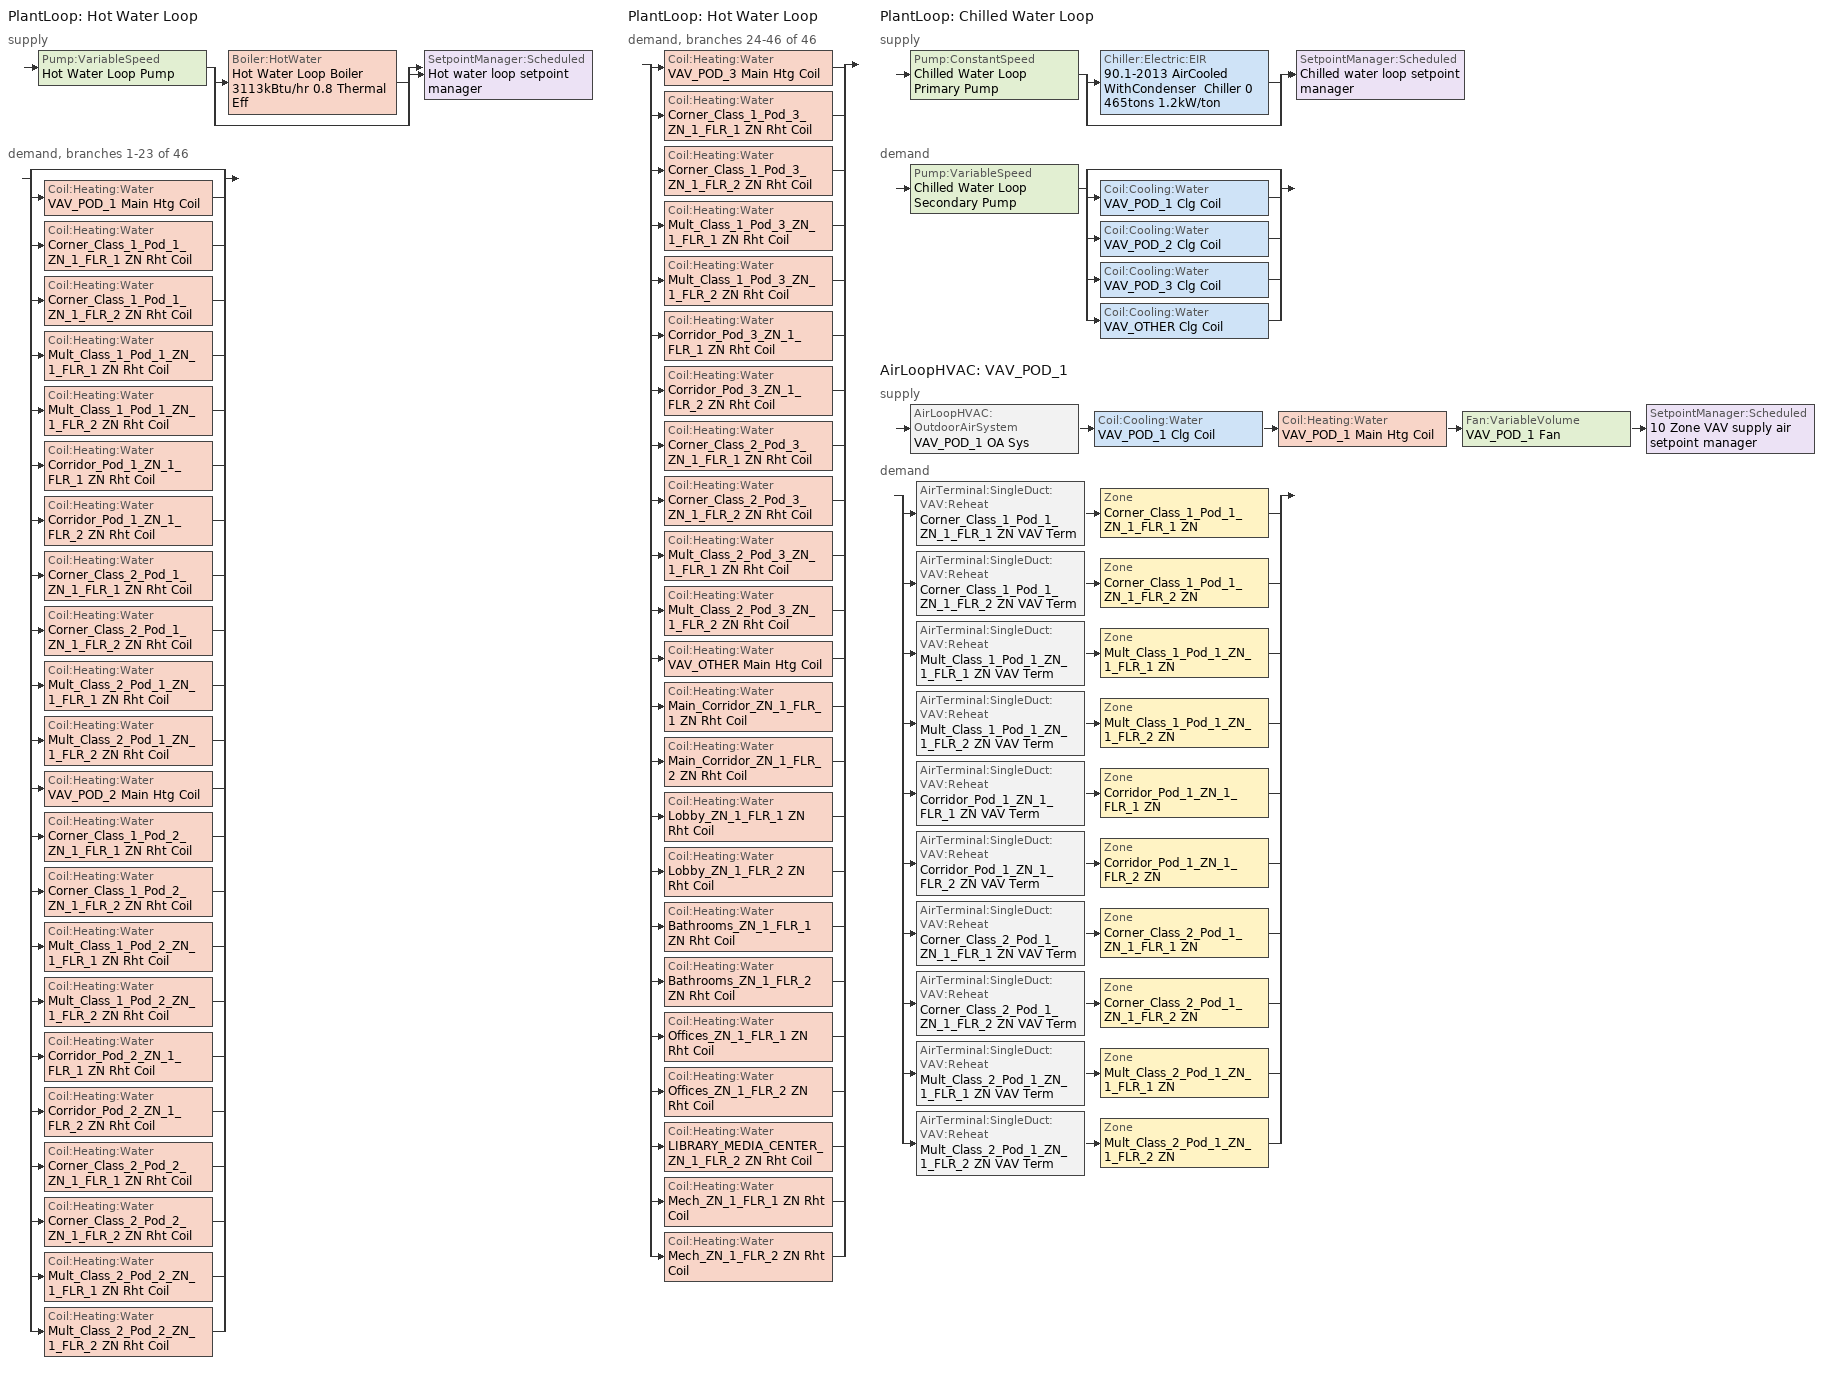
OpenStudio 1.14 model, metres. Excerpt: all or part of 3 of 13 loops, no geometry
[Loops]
PlantLoop 'Hot Water Loop'
 supply: Pump:VariableSpeed 'Hot Water Loop Pump' > split
  | Boiler:HotWater 'Hot Water Loop Boiler 3113kBtu/hr 0.8 Thermal Eff'
  | bypass
  join > SetpointManager:Scheduled 'Hot water loop setpoint manager'
 demand, branches 1-23 of 46: split
  | bypass
  | Coil:Heating:Water 'VAV_POD_1 Main Htg Coil'
  | Coil:Heating:Water 'Corner_Class_1_Pod_1_ZN_1_FLR_1 ZN Rht Coil'
  | Coil:Heating:Water 'Corner_Class_1_Pod_1_ZN_1_FLR_2 ZN Rht Coil'
  | Coil:Heating:Water 'Mult_Class_1_Pod_1_ZN_1_FLR_1 ZN Rht Coil'
  | Coil:Heating:Water 'Mult_Class_1_Pod_1_ZN_1_FLR_2 ZN Rht Coil'
  | Coil:Heating:Water 'Corridor_Pod_1_ZN_1_FLR_1 ZN Rht Coil'
  | Coil:Heating:Water 'Corridor_Pod_1_ZN_1_FLR_2 ZN Rht Coil'
  | Coil:Heating:Water 'Corner_Class_2_Pod_1_ZN_1_FLR_1 ZN Rht Coil'
  | Coil:Heating:Water 'Corner_Class_2_Pod_1_ZN_1_FLR_2 ZN Rht Coil'
  | Coil:Heating:Water 'Mult_Class_2_Pod_1_ZN_1_FLR_1 ZN Rht Coil'
  | Coil:Heating:Water 'Mult_Class_2_Pod_1_ZN_1_FLR_2 ZN Rht Coil'
  | Coil:Heating:Water 'VAV_POD_2 Main Htg Coil'
  | Coil:Heating:Water 'Corner_Class_1_Pod_2_ZN_1_FLR_1 ZN Rht Coil'
  | Coil:Heating:Water 'Corner_Class_1_Pod_2_ZN_1_FLR_2 ZN Rht Coil'
  | Coil:Heating:Water 'Mult_Class_1_Pod_2_ZN_1_FLR_1 ZN Rht Coil'
  | Coil:Heating:Water 'Mult_Class_1_Pod_2_ZN_1_FLR_2 ZN Rht Coil'
  | Coil:Heating:Water 'Corridor_Pod_2_ZN_1_FLR_1 ZN Rht Coil'
  | Coil:Heating:Water 'Corridor_Pod_2_ZN_1_FLR_2 ZN Rht Coil'
  | Coil:Heating:Water 'Corner_Class_2_Pod_2_ZN_1_FLR_1 ZN Rht Coil'
  | Coil:Heating:Water 'Corner_Class_2_Pod_2_ZN_1_FLR_2 ZN Rht Coil'
  | Coil:Heating:Water 'Mult_Class_2_Pod_2_ZN_1_FLR_1 ZN Rht Coil'
  | Coil:Heating:Water 'Mult_Class_2_Pod_2_ZN_1_FLR_2 ZN Rht Coil'
PlantLoop 'Hot Water Loop'
 demand, branches 24-46 of 46: split
  | Coil:Heating:Water 'VAV_POD_3 Main Htg Coil'
  | Coil:Heating:Water 'Corner_Class_1_Pod_3_ZN_1_FLR_1 ZN Rht Coil'
  | Coil:Heating:Water 'Corner_Class_1_Pod_3_ZN_1_FLR_2 ZN Rht Coil'
  | Coil:Heating:Water 'Mult_Class_1_Pod_3_ZN_1_FLR_1 ZN Rht Coil'
  | Coil:Heating:Water 'Mult_Class_1_Pod_3_ZN_1_FLR_2 ZN Rht Coil'
  | Coil:Heating:Water 'Corridor_Pod_3_ZN_1_FLR_1 ZN Rht Coil'
  | Coil:Heating:Water 'Corridor_Pod_3_ZN_1_FLR_2 ZN Rht Coil'
  | Coil:Heating:Water 'Corner_Class_2_Pod_3_ZN_1_FLR_1 ZN Rht Coil'
  | Coil:Heating:Water 'Corner_Class_2_Pod_3_ZN_1_FLR_2 ZN Rht Coil'
  | Coil:Heating:Water 'Mult_Class_2_Pod_3_ZN_1_FLR_1 ZN Rht Coil'
  | Coil:Heating:Water 'Mult_Class_2_Pod_3_ZN_1_FLR_2 ZN Rht Coil'
  | Coil:Heating:Water 'VAV_OTHER Main Htg Coil'
  | Coil:Heating:Water 'Main_Corridor_ZN_1_FLR_1 ZN Rht Coil'
  | Coil:Heating:Water 'Main_Corridor_ZN_1_FLR_2 ZN Rht Coil'
  | Coil:Heating:Water 'Lobby_ZN_1_FLR_1 ZN Rht Coil'
  | Coil:Heating:Water 'Lobby_ZN_1_FLR_2 ZN Rht Coil'
  | Coil:Heating:Water 'Bathrooms_ZN_1_FLR_1 ZN Rht Coil'
  | Coil:Heating:Water 'Bathrooms_ZN_1_FLR_2 ZN Rht Coil'
  | Coil:Heating:Water 'Offices_ZN_1_FLR_1 ZN Rht Coil'
  | Coil:Heating:Water 'Offices_ZN_1_FLR_2 ZN Rht Coil'
  | Coil:Heating:Water 'LIBRARY_MEDIA_CENTER_ZN_1_FLR_2 ZN Rht Coil'
  | Coil:Heating:Water 'Mech_ZN_1_FLR_1 ZN Rht Coil'
  | Coil:Heating:Water 'Mech_ZN_1_FLR_2 ZN Rht Coil'
PlantLoop 'Chilled Water Loop'
 supply: Pump:ConstantSpeed 'Chilled Water Loop Primary Pump' > split
  | Chiller:Electric:EIR '90.1-2013 AirCooled WithCondenser  Chiller 0 465tons 1.2kW/ton'
  | bypass
  join > SetpointManager:Scheduled 'Chilled water loop setpoint manager'
 demand: Pump:VariableSpeed 'Chilled Water Loop Secondary Pump' > split
  | bypass
  | Coil:Cooling:Water 'VAV_POD_1 Clg Coil'
  | Coil:Cooling:Water 'VAV_POD_2 Clg Coil'
  | Coil:Cooling:Water 'VAV_POD_3 Clg Coil'
  | Coil:Cooling:Water 'VAV_OTHER Clg Coil'
AirLoopHVAC 'VAV_POD_1'
 supply: AirLoopHVAC:OutdoorAirSystem 'VAV_POD_1 OA Sys' > Coil:Cooling:Water 'VAV_POD_1 Clg Coil' > Coil:Heating:Water 'VAV_POD_1 Main Htg Coil' > Fan:VariableVolume 'VAV_POD_1 Fan' > SetpointManager:Scheduled '10 Zone VAV supply air setpoint manager'
 demand: split
  | AirTerminal:SingleDuct:VAV:Reheat 'Corner_Class_1_Pod_1_ZN_1_FLR_1 ZN VAV Term' > Zone 'Corner_Class_1_Pod_1_ZN_1_FLR_1 ZN'
  | AirTerminal:SingleDuct:VAV:Reheat 'Corner_Class_1_Pod_1_ZN_1_FLR_2 ZN VAV Term' > Zone 'Corner_Class_1_Pod_1_ZN_1_FLR_2 ZN'
  | AirTerminal:SingleDuct:VAV:Reheat 'Mult_Class_1_Pod_1_ZN_1_FLR_1 ZN VAV Term' > Zone 'Mult_Class_1_Pod_1_ZN_1_FLR_1 ZN'
  | AirTerminal:SingleDuct:VAV:Reheat 'Mult_Class_1_Pod_1_ZN_1_FLR_2 ZN VAV Term' > Zone 'Mult_Class_1_Pod_1_ZN_1_FLR_2 ZN'
  | AirTerminal:SingleDuct:VAV:Reheat 'Corridor_Pod_1_ZN_1_FLR_1 ZN VAV Term' > Zone 'Corridor_Pod_1_ZN_1_FLR_1 ZN'
  | AirTerminal:SingleDuct:VAV:Reheat 'Corridor_Pod_1_ZN_1_FLR_2 ZN VAV Term' > Zone 'Corridor_Pod_1_ZN_1_FLR_2 ZN'
  | AirTerminal:SingleDuct:VAV:Reheat 'Corner_Class_2_Pod_1_ZN_1_FLR_1 ZN VAV Term' > Zone 'Corner_Class_2_Pod_1_ZN_1_FLR_1 ZN'
  | AirTerminal:SingleDuct:VAV:Reheat 'Corner_Class_2_Pod_1_ZN_1_FLR_2 ZN VAV Term' > Zone 'Corner_Class_2_Pod_1_ZN_1_FLR_2 ZN'
  | AirTerminal:SingleDuct:VAV:Reheat 'Mult_Class_2_Pod_1_ZN_1_FLR_1 ZN VAV Term' > Zone 'Mult_Class_2_Pod_1_ZN_1_FLR_1 ZN'
  | AirTerminal:SingleDuct:VAV:Reheat 'Mult_Class_2_Pod_1_ZN_1_FLR_2 ZN VAV Term' > Zone 'Mult_Class_2_Pod_1_ZN_1_FLR_2 ZN'
[Sizing:Zone] Zone Cooling Design Supply Air Temperature Input Method=SupplyAirTemperature; Zone Cooling Design Supply Air Temperature {C}=12.8; Zone Cooling Design Supply Air Temperature Difference {deltaC}=11.11; Zone Heating Design Supply Air Temperature Input Method=SupplyAirTemperature; Zone Heating Design Supply Air Temperature {C}=40; Zone Heating Design Supply Air Temperature Difference {deltaC}=11.11; Zone Cooling Design Supply Air Humidity Ratio {kg-H2O/kg-air}=0.0085; Zone Heating Design Supply Air Humidity Ratio {kg-H2O/kg-air}=0.008; Cooling Design Air Flow Method=DesignDay; Heating Design Air Flow Method=DesignDay; Account for Dedicated Outdoor Air System=No; Dedicated Outdoor Air System Control Strategy=NeutralSupplyAir; Dedicated Outdoor Air Low Setpoint Temperature for Design {C}=autosize; Dedicated Outdoor Air High Setpoint Temperature for Design {C}=autosize
Corridor_Pod_1_ZN_1_FLR_1 ZN; Corner_Class_2_Pod_1_ZN_1_FLR_1 ZN; Mult_Class_2_Pod_1_ZN_1_FLR_2 ZN; Corner_Class_1_Pod_1_ZN_1_FLR_1 ZN; Corner_Class_2_Pod_1_ZN_1_FLR_2 ZN; Mult_Class_1_Pod_1_ZN_1_FLR_2 ZN; Corridor_Pod_1_ZN_1_FLR_2 ZN; Mult_Class_1_Pod_1_ZN_1_FLR_1 ZN; Mult_Class_2_Pod_1_ZN_1_FLR_1 ZN; Corner_Class_1_Pod_1_ZN_1_FLR_2 ZN
[Zone equipment]
Corridor_Pod_1_ZN_1_FLR_1 ZN: Corridor_Pod_1_ZN_1_FLR_1 ZN VAV Term
Corner_Class_2_Pod_1_ZN_1_FLR_1 ZN: Corner_Class_2_Pod_1_ZN_1_FLR_1 ZN VAV Term
Mult_Class_2_Pod_1_ZN_1_FLR_2 ZN: Mult_Class_2_Pod_1_ZN_1_FLR_2 ZN VAV Term
Corner_Class_1_Pod_1_ZN_1_FLR_1 ZN: Corner_Class_1_Pod_1_ZN_1_FLR_1 ZN VAV Term
Corner_Class_2_Pod_1_ZN_1_FLR_2 ZN: Corner_Class_2_Pod_1_ZN_1_FLR_2 ZN VAV Term
Mult_Class_1_Pod_1_ZN_1_FLR_2 ZN: Mult_Class_1_Pod_1_ZN_1_FLR_2 ZN VAV Term
Corridor_Pod_1_ZN_1_FLR_2 ZN: Corridor_Pod_1_ZN_1_FLR_2 ZN VAV Term
Mult_Class_1_Pod_1_ZN_1_FLR_1 ZN: Mult_Class_1_Pod_1_ZN_1_FLR_1 ZN VAV Term
Mult_Class_2_Pod_1_ZN_1_FLR_1 ZN: Mult_Class_2_Pod_1_ZN_1_FLR_1 ZN VAV Term
Corner_Class_1_Pod_1_ZN_1_FLR_2 ZN: Corner_Class_1_Pod_1_ZN_1_FLR_2 ZN VAV Term
[PlantLoop] Plant Loop Volume {m3}=Autocalculate; Load Distribution Scheme=Optimal
Name | Fluid Type | Minimum Loop Temperature {C} | Maximum Loop Temperature {C} | Common Pipe Simulation
Hot Water Loop | Water | 10
Chilled Water Loop |  | 1 | 98 | CommonPipe
[Sizing:Plant] Sizing Option=NonCoincident; Zone Timesteps in Averaging Window=1; Coincident Sizing Factor Mode=None
Name | Loop Type | Design Loop Exit Temperature {C} | Loop Design Temperature Difference {deltaC}
Hot Water Loop | Heating | 82.2222 | 11.1111
Chilled Water Loop | Cooling | 6.66667 | 5.61111
[SetpointManager:Scheduled] Control Variable=Temperature
Name | Schedule
Hot water loop setpoint manager | Hot Water Loop Temp - 180F
Chilled water loop setpoint manager | Chilled Water Loop Temp - 44F
10 Zone VAV supply air setpoint manager | Supply Air Temp - 55.04F
[Pump:VariableSpeed] Pump Control Type=Intermittent
Name | Rated Pump Head {Pa} | Motor Efficiency | Fraction of Motor Inefficiencies to Fluid Stream | Coefficient 1 of the Part Load Performance Curve | Coefficient 2 of the Part Load Performance Curve | Coefficient 3 of the Part Load Performance Curve | Coefficient 4 of the Part Load Performance Curve
Hot Water Loop Pump | 179344 | 0.917
Chilled Water Loop Secondary Pump | 134508 | 0.93 | 0 | 0 | 0.0205 | 0.4101 | 0.5753
[Boiler:HotWater]
Hot Water Loop Boiler 3113kBtu/hr 0.8 Thermal Eff: Fuel Type=NaturalGas; Nominal Thermal Efficiency=0.8; Efficiency Curve Temperature Evaluation Variable=LeavingBoiler; Normalized Boiler Efficiency Curve=Boiler with Minimum Turndown; Design Water Outlet Temperature {C}=82.2222; Maximum Part Load Ratio=1.2; Water Outlet Upper Temperature Limit {C}=95; Boiler Flow Mode=LeavingSetpointModulated; Parasitic Electric Load {W}=0; Sizing Factor=1
[Pump:ConstantSpeed]
Chilled Water Loop Primary Pump: Rated Flow Rate {m3/s}=autosize; Rated Pump Head {Pa}=44836; Rated Power Consumption {W}=autosize; Motor Efficiency=0.917; Fraction of Motor Inefficiencies to Fluid Stream=0; Pump Control Type=Intermittent
[Chiller:Electric:EIR]
90.1-2013 AirCooled WithCondenser  Chiller 0 465tons 1.2kW/ton: Reference Capacity {W}=Autosize; Reference COP {W/W}=2.96044; Reference Leaving Chilled Water Temperature {C}=6.66667; Reference Entering Condenser Fluid Temperature {C}=35; Cooling Capacity Function of Temperature Curve=AirCooled_Chiller_2010_PathA_CAPFT; Electric Input to Cooling Output Ratio Function of Temperature Curve=AirCooled_Chiller_2010_PathA_EIRFT; Electric Input to Cooling Output Ratio Function of Part Load Ratio Curve=AirCooled_Chiller_AllCapacities_2004_2010_EIRFPLR; Minimum Part Load Ratio=0.15; Maximum Part Load Ratio=1; Optimum Part Load Ratio=1; Minimum Unloading Ratio=0.25; Condenser Type=AirCooled; Leaving Chilled Water Lower Temperature Limit {C}=2.22222; Chiller Flow Mode=ConstantFlow; Design Heat Recovery Water Flow Rate {m3/s}=0; Sizing Factor=1; Basin Heater Capacity {W/K}=0; Basin Heater Setpoint Temperature {C}=10
[AirLoopHVAC]
VAV_POD_1: Availability Schedule=SchoolSecondary HVACOperationSchd; Availability Manager=Availability Manager Night Cycle 1; Design Supply Air Flow Rate {m3/s}=AutoSize
[Sizing:System]
VAV_POD_1: Type of Load to Size On=Sensible; Design Outdoor Air Flow Rate {m3/s}=9.493504; Minimum System Air Flow Ratio=0.3; Preheat Design Temperature {C}=7; Preheat Design Humidity Ratio {kg-H2O/kg-Air}=0.008; Precool Design Temperature {C}=12.8; Precool Design Humidity Ratio {kg-H2O/kg-Air}=0.008; Central Cooling Design Supply Air Temperature {C}=12.8; Central Heating Design Supply Air Temperature {C}=12.8; Sizing Option=Coincident; 100% Outdoor Air in Cooling=No; 100% Outdoor Air in Heating=No; Central Cooling Design Supply Air Humidity Ratio {kg-H2O/kg-Air}=0.0085; Central Heating Design Supply Air Humidity Ratio {kg-H2O/kg-Air}=0.008; Cooling Design Air Flow Method=DesignDay; Cooling Design Air Flow Rate {m3/s}=0; Heating Design Air Flow Method=DesignDay; Heating Design Air Flow Rate {m3/s}=0; System Outdoor Air Method=ZoneSum; Zone Maximum Outdoor Air Fraction=1; Cooling Supply Air Flow Rate Per Floor Area {m3/s-m2}=0.00996765; Cooling Fraction of Autosized Cooling Supply Air Flow Rate=1; Cooling Supply Air Flow Rate Per Unit Cooling Capacity {m3/s-W}=3.94755e-05; Heating Supply Air Flow Rate Per Floor Area {m3/s-m2}=0.00996765; Heating Fraction of Autosized Heating Supply Air Flow Rate=1; Heating Fraction of Autosized Cooling Supply Air Flow Rate=1; Heating Supply Air Flow Rate Per Unit Heating Capacity {m3/s-W}=3.15882e-05; Cooling Design Capacity Method=CoolingDesignCapacity; Cooling Design Capacity {W}=autosize; Cooling Design Capacity Per Floor Area {W/m2}=234.7; Fraction of Autosized Cooling Design Capacity=1; Heating Design Capacity Method=HeatingDesignCapacity; Heating Design Capacity {W}=autosize; Heating Design Capacity Per Floor Area {W/m2}=157; Fraction of Autosized Heating Design Capacity=1; Central Cooling Capacity Control Method=OnOff
[Fan:VariableVolume]
VAV_POD_1 Fan: Availability Schedule=Always On Discrete; Fan Efficiency=0.61165; Pressure Rise {Pa}=1389.92; Maximum Flow Rate {m3/s}=Autosize; Fan Power Minimum Flow Rate Input Method=Fraction; Fan Power Minimum Flow Fraction=0.25; Fan Power Minimum Air Flow Rate {m3/s}=0; Motor Efficiency=0.941; Motor In Airstream Fraction=1; Fan Power Coefficient 1=0.04076; Fan Power Coefficient 2=0.0881; Fan Power Coefficient 3=-0.0729; Fan Power Coefficient 4=0.9437; Fan Power Coefficient 5=0
[Coil:Heating:Water] Availability Schedule=Always On Discrete; Rated Inlet Water Temperature {C}=82.2222; Rated Outlet Water Temperature {C}=71.1111
Name | Rated Inlet Air Temperature {C} | Rated Outlet Air Temperature {C}
VAV_POD_1 Main Htg Coil; VAV_POD_2 Main Htg Coil; VAV_POD_3 Main Htg Coil; VAV_OTHER Main Htg Coil | 7 | 12.8
Corner_Class_1_Pod_1_ZN_1_FLR_1 ZN Rht Coil; Corner_Class_1_Pod_1_ZN_1_FLR_2 ZN Rht Coil; Mult_Class_1_Pod_1_ZN_1_FLR_1 ZN Rht Coil; Mult_Class_1_Pod_1_ZN_1_FLR_2 ZN Rht Coil; Corridor_Pod_1_ZN_1_FLR_1 ZN Rht Coil; Corridor_Pod_1_ZN_1_FLR_2 ZN Rht Coil; Corner_Class_2_Pod_1_ZN_1_FLR_1 ZN Rht Coil; Corner_Class_2_Pod_1_ZN_1_FLR_2 ZN Rht Coil; Mult_Class_2_Pod_1_ZN_1_FLR_1 ZN Rht Coil; Mult_Class_2_Pod_1_ZN_1_FLR_2 ZN Rht Coil; Corner_Class_1_Pod_2_ZN_1_FLR_1 ZN Rht Coil; Corner_Class_1_Pod_2_ZN_1_FLR_2 ZN Rht Coil; Mult_Class_1_Pod_2_ZN_1_FLR_1 ZN Rht Coil; Mult_Class_1_Pod_2_ZN_1_FLR_2 ZN Rht Coil; Corridor_Pod_2_ZN_1_FLR_1 ZN Rht Coil; Corridor_Pod_2_ZN_1_FLR_2 ZN Rht Coil; Corner_Class_2_Pod_2_ZN_1_FLR_1 ZN Rht Coil; Corner_Class_2_Pod_2_ZN_1_FLR_2 ZN Rht Coil; Mult_Class_2_Pod_2_ZN_1_FLR_1 ZN Rht Coil; Mult_Class_2_Pod_2_ZN_1_FLR_2 ZN Rht Coil; Corner_Class_1_Pod_3_ZN_1_FLR_1 ZN Rht Coil; Corner_Class_1_Pod_3_ZN_1_FLR_2 ZN Rht Coil; Mult_Class_1_Pod_3_ZN_1_FLR_1 ZN Rht Coil; Mult_Class_1_Pod_3_ZN_1_FLR_2 ZN Rht Coil; Corridor_Pod_3_ZN_1_FLR_1 ZN Rht Coil; Corridor_Pod_3_ZN_1_FLR_2 ZN Rht Coil; Corner_Class_2_Pod_3_ZN_1_FLR_1 ZN Rht Coil; Corner_Class_2_Pod_3_ZN_1_FLR_2 ZN Rht Coil; Mult_Class_2_Pod_3_ZN_1_FLR_1 ZN Rht Coil; Mult_Class_2_Pod_3_ZN_1_FLR_2 ZN Rht Coil; Main_Corridor_ZN_1_FLR_1 ZN Rht Coil; Main_Corridor_ZN_1_FLR_2 ZN Rht Coil; Lobby_ZN_1_FLR_1 ZN Rht Coil; Lobby_ZN_1_FLR_2 ZN Rht Coil; Bathrooms_ZN_1_FLR_1 ZN Rht Coil; Bathrooms_ZN_1_FLR_2 ZN Rht Coil; Offices_ZN_1_FLR_1 ZN Rht Coil; Offices_ZN_1_FLR_2 ZN Rht Coil; LIBRARY_MEDIA_CENTER_ZN_1_FLR_2 ZN Rht Coil; Mech_ZN_1_FLR_1 ZN Rht Coil; Mech_ZN_1_FLR_2 ZN Rht Coil | 12.8 | 40
[Controller:WaterCoil] Minimum Actuated Flow {m3/s}=0
Name | Water Coil | Action | Controller Convergence Tolerance {deltaC}
VAV_POD_1 Main Htg Coil Controller | VAV_POD_1 Main Htg Coil | Normal | 0.0001
VAV_POD_1 Clg Coil Controller | VAV_POD_1 Clg Coil | Reverse
Controller Water Coil 1 | Corner_Class_1_Pod_1_ZN_1_FLR_1 ZN Rht Coil | Normal | 0.0001
Controller Water Coil 2 | Corner_Class_1_Pod_1_ZN_1_FLR_2 ZN Rht Coil | Normal | 0.0001
Controller Water Coil 3 | Mult_Class_1_Pod_1_ZN_1_FLR_1 ZN Rht Coil | Normal | 0.0001
Controller Water Coil 4 | Mult_Class_1_Pod_1_ZN_1_FLR_2 ZN Rht Coil | Normal | 0.0001
Controller Water Coil 5 | Corridor_Pod_1_ZN_1_FLR_1 ZN Rht Coil | Normal | 0.0001
Controller Water Coil 6 | Corridor_Pod_1_ZN_1_FLR_2 ZN Rht Coil | Normal | 0.0001
Controller Water Coil 7 | Corner_Class_2_Pod_1_ZN_1_FLR_1 ZN Rht Coil | Normal | 0.0001
Controller Water Coil 8 | Corner_Class_2_Pod_1_ZN_1_FLR_2 ZN Rht Coil | Normal | 0.0001
Controller Water Coil 9 | Mult_Class_2_Pod_1_ZN_1_FLR_1 ZN Rht Coil | Normal | 0.0001
Controller Water Coil 10 | Mult_Class_2_Pod_1_ZN_1_FLR_2 ZN Rht Coil | Normal | 0.0001
VAV_POD_2 Main Htg Coil Controller | VAV_POD_2 Main Htg Coil | Normal | 0.0001
VAV_POD_2 Clg Coil Controller | VAV_POD_2 Clg Coil | Reverse
Controller Water Coil 11 | Corner_Class_1_Pod_2_ZN_1_FLR_1 ZN Rht Coil | Normal | 0.0001
Controller Water Coil 12 | Corner_Class_1_Pod_2_ZN_1_FLR_2 ZN Rht Coil | Normal | 0.0001
Controller Water Coil 13 | Mult_Class_1_Pod_2_ZN_1_FLR_1 ZN Rht Coil | Normal | 0.0001
Controller Water Coil 14 | Mult_Class_1_Pod_2_ZN_1_FLR_2 ZN Rht Coil | Normal | 0.0001
Controller Water Coil 15 | Corridor_Pod_2_ZN_1_FLR_1 ZN Rht Coil | Normal | 0.0001
Controller Water Coil 16 | Corridor_Pod_2_ZN_1_FLR_2 ZN Rht Coil | Normal | 0.0001
Controller Water Coil 17 | Corner_Class_2_Pod_2_ZN_1_FLR_1 ZN Rht Coil | Normal | 0.0001
Controller Water Coil 18 | Corner_Class_2_Pod_2_ZN_1_FLR_2 ZN Rht Coil | Normal | 0.0001
Controller Water Coil 19 | Mult_Class_2_Pod_2_ZN_1_FLR_1 ZN Rht Coil | Normal | 0.0001
Controller Water Coil 20 | Mult_Class_2_Pod_2_ZN_1_FLR_2 ZN Rht Coil | Normal | 0.0001
VAV_POD_3 Main Htg Coil Controller | VAV_POD_3 Main Htg Coil | Normal | 0.0001
VAV_POD_3 Clg Coil Controller | VAV_POD_3 Clg Coil | Reverse
Controller Water Coil 21 | Corner_Class_1_Pod_3_ZN_1_FLR_1 ZN Rht Coil | Normal | 0.0001
Controller Water Coil 22 | Corner_Class_1_Pod_3_ZN_1_FLR_2 ZN Rht Coil | Normal | 0.0001
Controller Water Coil 23 | Mult_Class_1_Pod_3_ZN_1_FLR_1 ZN Rht Coil | Normal | 0.0001
Controller Water Coil 24 | Mult_Class_1_Pod_3_ZN_1_FLR_2 ZN Rht Coil | Normal | 0.0001
Controller Water Coil 25 | Corridor_Pod_3_ZN_1_FLR_1 ZN Rht Coil | Normal | 0.0001
Controller Water Coil 26 | Corridor_Pod_3_ZN_1_FLR_2 ZN Rht Coil | Normal | 0.0001
Controller Water Coil 27 | Corner_Class_2_Pod_3_ZN_1_FLR_1 ZN Rht Coil | Normal | 0.0001
Controller Water Coil 28 | Corner_Class_2_Pod_3_ZN_1_FLR_2 ZN Rht Coil | Normal | 0.0001
Controller Water Coil 29 | Mult_Class_2_Pod_3_ZN_1_FLR_1 ZN Rht Coil | Normal | 0.0001
Controller Water Coil 30 | Mult_Class_2_Pod_3_ZN_1_FLR_2 ZN Rht Coil | Normal | 0.0001
VAV_OTHER Main Htg Coil Controller | VAV_OTHER Main Htg Coil | Normal | 0.0001
VAV_OTHER Clg Coil Controller | VAV_OTHER Clg Coil | Reverse
Controller Water Coil 31 | Main_Corridor_ZN_1_FLR_1 ZN Rht Coil | Normal | 0.0001
Controller Water Coil 32 | Main_Corridor_ZN_1_FLR_2 ZN Rht Coil | Normal | 0.0001
Controller Water Coil 33 | Lobby_ZN_1_FLR_1 ZN Rht Coil | Normal | 0.0001
Controller Water Coil 34 | Lobby_ZN_1_FLR_2 ZN Rht Coil | Normal | 0.0001
Controller Water Coil 35 | Bathrooms_ZN_1_FLR_1 ZN Rht Coil | Normal | 0.0001
Controller Water Coil 36 | Bathrooms_ZN_1_FLR_2 ZN Rht Coil | Normal | 0.0001
Controller Water Coil 37 | Offices_ZN_1_FLR_1 ZN Rht Coil | Normal | 0.0001
Controller Water Coil 38 | Offices_ZN_1_FLR_2 ZN Rht Coil | Normal | 0.0001
Controller Water Coil 39 | LIBRARY_MEDIA_CENTER_ZN_1_FLR_2 ZN Rht Coil | Normal | 0.0001
Controller Water Coil 40 | Mech_ZN_1_FLR_1 ZN Rht Coil | Normal | 0.0001
Controller Water Coil 41 | Mech_ZN_1_FLR_2 ZN Rht Coil | Normal | 0.0001
[Coil:Cooling:Water] Availability Schedule=Always On Discrete; Heat Exchanger Configuration=CrossFlow
VAV_POD_1 Clg Coil; VAV_POD_2 Clg Coil; VAV_POD_3 Clg Coil; VAV_OTHER Clg Coil
[Controller:OutdoorAir]
VAV_POD_1 OA Controller: Minimum Outdoor Air Flow Rate {m3/s}=autosize; Maximum Outdoor Air Flow Rate {m3/s}=Autosize; Economizer Control Type=DifferentialEnthalpy; Economizer Control Action Type=ModulateFlow; Lockout Type=NoLockout; Minimum Limit Type=FixedMinimum; Controller Mechanical Ventilation=VAV_POD_1 Vent Controller; High Humidity Control=No; Heat Recovery Bypass Control Type=BypassWhenOAFlowGreaterThanMinimum
[Controller:MechanicalVentilation]
VAV_POD_1 Vent Controller: Availability Schedule=Always On Discrete; System Outdoor Air Method=ZoneSum
[AirLoopHVAC:OutdoorAirSystem]
VAV_POD_1 OA Sys: Controller=VAV_POD_1 OA Controller
[AvailabilityManager:NightCycle]
Availability Manager Night Cycle 1: Control Type=CycleOnAny; Thermostat Tolerance {deltaC}=1; Cycling Run Time {s}=3600
[AirTerminal:SingleDuct:VAV:Reheat] Availability Schedule=Always On Discrete; Maximum Air Flow Rate {m3/s}=AutoSize; Zone Minimum Air Flow Input Method=Constant; Fixed Minimum Air Flow Rate {m3/s}=0; Maximum Hot Water or Steam Flow Rate {m3/s}=AutoSize; Minimum Hot Water or Steam Flow Rate {m3/s}=0; Convergence Tolerance=0.001; Damper Heating Action=Reverse; Maximum Flow per Zone Floor Area During Reheat {m3/s-m2}=0; Maximum Flow Fraction During Reheat=0.5; Maximum Reheat Air Temperature {C}=40; Control For Outdoor Air=No
Name | Constant Minimum Air Flow Fraction | Reheat Coil
Corner_Class_1_Pod_1_ZN_1_FLR_1 ZN VAV Term | 0.7 | Corner_Class_1_Pod_1_ZN_1_FLR_1 ZN Rht Coil
Corner_Class_1_Pod_1_ZN_1_FLR_2 ZN VAV Term | 0.7 | Corner_Class_1_Pod_1_ZN_1_FLR_2 ZN Rht Coil
Mult_Class_1_Pod_1_ZN_1_FLR_1 ZN VAV Term | 0.7 | Mult_Class_1_Pod_1_ZN_1_FLR_1 ZN Rht Coil
Mult_Class_1_Pod_1_ZN_1_FLR_2 ZN VAV Term | 0.7 | Mult_Class_1_Pod_1_ZN_1_FLR_2 ZN Rht Coil
Corridor_Pod_1_ZN_1_FLR_1 ZN VAV Term | 0.259465 | Corridor_Pod_1_ZN_1_FLR_1 ZN Rht Coil
Corridor_Pod_1_ZN_1_FLR_2 ZN VAV Term | 0.2 | Corridor_Pod_1_ZN_1_FLR_2 ZN Rht Coil
Corner_Class_2_Pod_1_ZN_1_FLR_1 ZN VAV Term | 0.7 | Corner_Class_2_Pod_1_ZN_1_FLR_1 ZN Rht Coil
Corner_Class_2_Pod_1_ZN_1_FLR_2 ZN VAV Term | 0.7 | Corner_Class_2_Pod_1_ZN_1_FLR_2 ZN Rht Coil
Mult_Class_2_Pod_1_ZN_1_FLR_1 ZN VAV Term | 0.7 | Mult_Class_2_Pod_1_ZN_1_FLR_1 ZN Rht Coil
Mult_Class_2_Pod_1_ZN_1_FLR_2 ZN VAV Term | 0.7 | Mult_Class_2_Pod_1_ZN_1_FLR_2 ZN Rht Coil
[EnergyManagementSystem:Program]
AuxGymZN1FLR1ZNPSZAC26EconomizerCTRLProg: SET AuxGymZN1FLR1ZNPSZAC26TimestepEconEff = 0.7; SET MaxE = 0.7; SET AuxGymZN1FLR1ZNPSZAC26DATRqd = (AuxGymZN1FLR1ZNPSZAC26DATRqd*1.8)+32; SET OATF = (OATF_1*1.8)+32; SET OAwbF = (OAWBC_1*1.8)+32; IF AuxGymZN1FLR1ZNPSZAC26OAFlowMass > (AuxGymZN1FLR1ZNPSZAC26OADesignMass*AuxGymZN1FLR1ZNPSZAC26OASch); SET EconoActive = 1; ELSE; SET EconoActive = 0; ENDIF; SET dTNeeded = 75-AuxGymZN1FLR1ZNPSZAC26DATRqd; SET CoolDesdT = ((98*0.15)+(75*(1-0.15)))-55; SET CoolLoad = dTNeeded/ CoolDesdT; IF CoolLoad > 1; SET CoolLoad = 1; ELSEIF CoolLoad < 0; SET CoolLoad = 0; ENDIF; IF EconoActive == 1; SET Stage = AuxGymZN1FLR1ZNPSZAC26NumberofStages; IF Stage == 2; IF CoolLoad < 0.6; SET AuxGymZN1FLR1ZNPSZAC26TimestepEconEff = MaxE; ELSE; SET ECOEff = 0-2.18919863612305; SET ECOEff = ECOEff+(0-0.674461284910428*CoolLoad); SET ECOEff = ECOEff+(0.000459106275872404*(OATF^2)); SET ECOEff = ECOEff+(0-0.00000484778537945252*(OATF^3)); SET ECOEff = ECOEff+(0.182915713033586*OAwbF); SET ECOEff = ECOEff+(0-0.00382838660261133*(OAwbF^2)); SET ECOEff = ECOEff+(0.0000255567460240583*(OAwbF^3)); SET AuxGymZN1FLR1ZNPSZAC26TimestepEconEff = ECOEff; ENDIF; ELSE; SET ECOEff = 2.36337942464462; SET ECOEff = ECOEff+(0-0.409939515512619*CoolLoad); SET ECOEff = ECOEff+(0-0.0565205596792225*OAwbF); SET ECOEff = ECOEff+(0-0.0000632612294169389*(OATF^2)); SET AuxGymZN1FLR1ZNPSZAC26TimestepEconEff = ECOEff+(0.000571724868775081*(OAwbF^2)); ENDIF; IF AuxGymZN1FLR1ZNPSZAC26TimestepEconEff > MaxE; SET AuxGymZN1FLR1ZNPSZAC26TimestepEconEff = MaxE; ELSEIF AuxGymZN1FLR1ZNPSZAC26TimestepEconEff < (AuxGymZN1FLR1ZNPSZAC26OADesignMass*AuxGymZN1FLR1ZNPSZAC26OASch); SET AuxGymZN1FLR1ZNPSZAC26TimestepEconEff = (AuxGymZN1FLR1ZNPSZAC26OADesignMass*AuxGymZN1FLR1ZNPSZAC26OASch); ENDIF; ENDIF
AuxGymZN1FLR1ZNPSZAC26SetFanPar: IF AuxGymZN1FLR1ZNPSZAC26NumberofStages == 1; Return; ENDIF; SET AuxGymZN1FLR1ZNPSZAC26FanPwrExp = 2.2; SET OAFrac = AuxGymZN1FLR1ZNPSZAC26OAFlowMass/AuxGymZN1FLR1ZNPSZAC26DesignFlowMass; IF  OAFrac < 0.66; SET AuxGymZN1FLR1ZNPSZAC26VenSpeed = 0.66; SET AuxGymZN1FLR1ZNPSZAC26Stg1Spd = 0.66; ELSE; SET AuxGymZN1FLR1ZNPSZAC26VenSpeed = OAFrac; SET AuxGymZN1FLR1ZNPSZAC26Stg1Spd = OAFrac; ENDIF; SET AuxGymZN1FLR1ZNPSZAC26Stg2Spd = 1.0; SET AuxGymZN1FLR1ZNPSZAC26HeatSpeed = 1.0
AuxGymZN1FLR1ZNPSZAC26FanControl: IF AuxGymZN1FLR1ZNPSZAC26NumberofStages == 1; Return; ENDIF; IF AuxGymZN1FLR1ZNPSZAC26HeatingRTF > 0; SET Heating = AuxGymZN1FLR1ZNPSZAC26HeatingRTF; SET Ven = 1-AuxGymZN1FLR1ZNPSZAC26HeatingRTF; SET Eco = 0; SET Stage1 = 0; SET Stage2 = 0; ELSE; SET Heating = 0; SET EcoSpeed = AuxGymZN1FLR1ZNPSZAC26VenSpeed; IF AuxGymZN1FLR1ZNPSZAC26SpeedRatio == 0; IF AuxGymZN1FLR1ZNPSZAC26RTF > 0; SET Stage1 = AuxGymZN1FLR1ZNPSZAC26RTF; SET Stage2 = 0; SET Ven = 1-AuxGymZN1FLR1ZNPSZAC26RTF; SET Eco = 0; IF AuxGymZN1FLR1ZNPSZAC26OAFlowMass > (AuxGymZN1FLR1ZNPSZAC26OADesignMass*AuxGymZN1FLR1ZNPSZAC26OASch); SET AuxGymZN1FLR1ZNPSZAC26Stg1Spd = 1.0; ENDIF; ELSE; SET Stage1 = 0; SET Stage2 = 0; IF AuxGymZN1FLR1ZNPSZAC26OAFlowMass > (AuxGymZN1FLR1ZNPSZAC26OADesignMass*AuxGymZN1FLR1ZNPSZAC26OASch); SET Eco = 1.0; SET Ven = 0; SET ExpDAT = AuxGymZN1FLR1ZNPSZAC26DATRqd-(1-AuxGymZN1FLR1ZNPSZAC26VenSpeed)*Aux_Gym_ZN_1_FLR_1_ZNTemp; SET ExpDAT = ExpDAT/AuxGymZN1FLR1ZNPSZAC26VenSpeed; IF OATF_1 > ExpDAT; SET EcoSpeed = AuxGymZN1FLR1ZNPSZAC26Stg2Spd; ENDIF; ELSE; SET Eco = 0; SET Ven = 1.0; ENDIF; ENDIF; ELSE; SET Stage1 = 1-AuxGymZN1FLR1ZNPSZAC26SpeedRatio; SET Stage2 = AuxGymZN1FLR1ZNPSZAC26SpeedRatio; SET Ven = 0; SET Eco = 0; IF AuxGymZN1FLR1ZNPSZAC26OAFlowMass > (AuxGymZN1FLR1ZNPSZAC26OADesignMass*AuxGymZN1FLR1ZNPSZAC26OASch); SET AuxGymZN1FLR1ZNPSZAC26Stg1Spd = 1.0; ENDIF; ENDIF; ENDIF; SET FPR = Ven*(AuxGymZN1FLR1ZNPSZAC26VenSpeed ^ AuxGymZN1FLR1ZNPSZAC26FanPwrExp); SET FPR = FPR+Eco*(EcoSpeed^AuxGymZN1FLR1ZNPSZAC26FanPwrExp); SET FPR1 = Stage1*(AuxGymZN1FLR1ZNPSZAC26Stg1Spd^AuxGymZN1FLR1ZNPSZAC26FanPwrExp); SET FPR = FPR+FPR1; SET FPR2 = Stage2*(AuxGymZN1FLR1ZNPSZAC26Stg2Spd^AuxGymZN1FLR1ZNPSZAC26FanPwrExp); SET FPR = FPR+FPR2; SET FPR3 = Heating*(AuxGymZN1FLR1ZNPSZAC26HeatSpeed^AuxGymZN1FLR1ZNPSZAC26FanPwrExp); SET FanPwrRatio = FPR+ FPR3; SET AuxGymZN1FLR1ZNPSZAC26FanPressure = AuxGymZN1FLR1ZNPSZAC26FanDesignPressure*FanPwrRatio
AuxGymZN1FLR1ZNPSZAC26OptimumStartProg0: IF DaylightSavings==0 && DayOfWeek>1 && Hour==5 && OAT_1<23.9 && OAT_1>1.7; SET AuxGymZN1FLR1ZNPSZAC26ClgSch0 = 29.4; SET AuxGymZN1FLR1ZNPSZAC26HtgSch0 = 15.6; ELSEIF DaylightSavings==0 && DayOfWeek==1 && Hour==7 && OAT_1<23.9 && OAT_1>1.7; SET AuxGymZN1FLR1ZNPSZAC26ClgSch0 = 29.4; SET AuxGymZN1FLR1ZNPSZAC26HtgSch0 = 15.6; ELSEIF DaylightSavings==1 && DayOfWeek>1 && Hour==4 && OAT_1<23.9 && OAT_1>1.7; SET AuxGymZN1FLR1ZNPSZAC26ClgSch0 = 29.4; SET AuxGymZN1FLR1ZNPSZAC26HtgSch0 = 15.6; ELSEIF DaylightSavings==1 && DayOfWeek==1 && Hour==6 && OAT_1<23.9 && OAT_1>1.7; SET AuxGymZN1FLR1ZNPSZAC26ClgSch0 = 29.4; SET AuxGymZN1FLR1ZNPSZAC26HtgSch0 = 15.6; ELSE; SET AuxGymZN1FLR1ZNPSZAC26ClgSch0 = NULL; SET AuxGymZN1FLR1ZNPSZAC26HtgSch0 = NULL; ENDIF
CafeteriaZN1FLR1ZNPSZAC59SetNumberofStages: SET CafeteriaZN1FLR1ZNPSZAC59NumberofStages = 2
CafeteriaZN1FLR1ZNPSZAC59EconomizerCTRLProg: SET CafeteriaZN1FLR1ZNPSZAC59TimestepEconEff = 0.7; SET MaxE = 0.7; SET CafeteriaZN1FLR1ZNPSZAC59DATRqd = (CafeteriaZN1FLR1ZNPSZAC59DATRqd*1.8)+32; SET OATF = (OATF_2*1.8)+32; SET OAwbF = (OAWBC_2*1.8)+32; IF CafeteriaZN1FLR1ZNPSZAC59OAFlowMass > (CafeteriaZN1FLR1ZNPSZAC59OADesignMass*CafeteriaZN1FLR1ZNPSZAC59OASch); SET EconoActive = 1; ELSE; SET EconoActive = 0; ENDIF; SET dTNeeded = 75-CafeteriaZN1FLR1ZNPSZAC59DATRqd; SET CoolDesdT = ((98*0.15)+(75*(1-0.15)))-55; SET CoolLoad = dTNeeded/ CoolDesdT; IF CoolLoad > 1; SET CoolLoad = 1; ELSEIF CoolLoad < 0; SET CoolLoad = 0; ENDIF; IF EconoActive == 1; SET Stage = CafeteriaZN1FLR1ZNPSZAC59NumberofStages; IF Stage == 2; IF CoolLoad < 0.6; SET CafeteriaZN1FLR1ZNPSZAC59TimestepEconEff = MaxE; ELSE; SET ECOEff = 0-2.18919863612305; SET ECOEff = ECOEff+(0-0.674461284910428*CoolLoad); SET ECOEff = ECOEff+(0.000459106275872404*(OATF^2)); SET ECOEff = ECOEff+(0-0.00000484778537945252*(OATF^3)); SET ECOEff = ECOEff+(0.182915713033586*OAwbF); SET ECOEff = ECOEff+(0-0.00382838660261133*(OAwbF^2)); SET ECOEff = ECOEff+(0.0000255567460240583*(OAwbF^3)); SET CafeteriaZN1FLR1ZNPSZAC59TimestepEconEff = ECOEff; ENDIF; ELSE; SET ECOEff = 2.36337942464462; SET ECOEff = ECOEff+(0-0.409939515512619*CoolLoad); SET ECOEff = ECOEff+(0-0.0565205596792225*OAwbF); SET ECOEff = ECOEff+(0-0.0000632612294169389*(OATF^2)); SET CafeteriaZN1FLR1ZNPSZAC59TimestepEconEff = ECOEff+(0.000571724868775081*(OAwbF^2)); ENDIF; IF CafeteriaZN1FLR1ZNPSZAC59TimestepEconEff > MaxE; SET CafeteriaZN1FLR1ZNPSZAC59TimestepEconEff = MaxE; ELSEIF CafeteriaZN1FLR1ZNPSZAC59TimestepEconEff < (CafeteriaZN1FLR1ZNPSZAC59OADesignMass*CafeteriaZN1FLR1ZNPSZAC59OASch); SET CafeteriaZN1FLR1ZNPSZAC59TimestepEconEff = (CafeteriaZN1FLR1ZNPSZAC59OADesignMass*CafeteriaZN1FLR1ZNPSZAC59OASch); ENDIF; ENDIF
CafeteriaZN1FLR1ZNPSZAC59SetFanPar: IF CafeteriaZN1FLR1ZNPSZAC59NumberofStages == 1; Return; ENDIF; SET CafeteriaZN1FLR1ZNPSZAC59FanPwrExp = 2.2; SET OAFrac = CafeteriaZN1FLR1ZNPSZAC59OAFlowMass/CafeteriaZN1FLR1ZNPSZAC59DesignFlowMass; IF  OAFrac < 0.66; SET CafeteriaZN1FLR1ZNPSZAC59VenSpeed = 0.66; SET CafeteriaZN1FLR1ZNPSZAC59Stg1Spd = 0.66; ELSE; SET CafeteriaZN1FLR1ZNPSZAC59VenSpeed = OAFrac; SET CafeteriaZN1FLR1ZNPSZAC59Stg1Spd = OAFrac; ENDIF; SET CafeteriaZN1FLR1ZNPSZAC59Stg2Spd = 1.0; SET CafeteriaZN1FLR1ZNPSZAC59HeatSpeed = 1.0
CafeteriaZN1FLR1ZNPSZAC59FanControl: IF CafeteriaZN1FLR1ZNPSZAC59NumberofStages == 1; Return; ENDIF; IF CafeteriaZN1FLR1ZNPSZAC59HeatingRTF > 0; SET Heating = CafeteriaZN1FLR1ZNPSZAC59HeatingRTF; SET Ven = 1-CafeteriaZN1FLR1ZNPSZAC59HeatingRTF; SET Eco = 0; SET Stage1 = 0; SET Stage2 = 0; ELSE; SET Heating = 0; SET EcoSpeed = CafeteriaZN1FLR1ZNPSZAC59VenSpeed; IF CafeteriaZN1FLR1ZNPSZAC59SpeedRatio == 0; IF CafeteriaZN1FLR1ZNPSZAC59RTF > 0; SET Stage1 = CafeteriaZN1FLR1ZNPSZAC59RTF; SET Stage2 = 0; SET Ven = 1-CafeteriaZN1FLR1ZNPSZAC59RTF; SET Eco = 0; IF CafeteriaZN1FLR1ZNPSZAC59OAFlowMass > (CafeteriaZN1FLR1ZNPSZAC59OADesignMass*CafeteriaZN1FLR1ZNPSZAC59OASch); SET CafeteriaZN1FLR1ZNPSZAC59Stg1Spd = 1.0; ENDIF; ELSE; SET Stage1 = 0; SET Stage2 = 0; IF CafeteriaZN1FLR1ZNPSZAC59OAFlowMass > (CafeteriaZN1FLR1ZNPSZAC59OADesignMass*CafeteriaZN1FLR1ZNPSZAC59OASch); SET Eco = 1.0; SET Ven = 0; SET ExpDAT = CafeteriaZN1FLR1ZNPSZAC59DATRqd-(1-CafeteriaZN1FLR1ZNPSZAC59VenSpeed)*Cafeteria_ZN_1_FLR_1_ZNTemp; SET ExpDAT = ExpDAT/CafeteriaZN1FLR1ZNPSZAC59VenSpeed; IF OATF_2 > ExpDAT; SET EcoSpeed = CafeteriaZN1FLR1ZNPSZAC59Stg2Spd; ENDIF; ELSE; SET Eco = 0; SET Ven = 1.0; ENDIF; ENDIF; ELSE; SET Stage1 = 1-CafeteriaZN1FLR1ZNPSZAC59SpeedRatio; SET Stage2 = CafeteriaZN1FLR1ZNPSZAC59SpeedRatio; SET Ven = 0; SET Eco = 0; IF CafeteriaZN1FLR1ZNPSZAC59OAFlowMass > (CafeteriaZN1FLR1ZNPSZAC59OADesignMass*CafeteriaZN1FLR1ZNPSZAC59OASch); SET CafeteriaZN1FLR1ZNPSZAC59Stg1Spd = 1.0; ENDIF; ENDIF; ENDIF; SET FPR = Ven*(CafeteriaZN1FLR1ZNPSZAC59VenSpeed ^ CafeteriaZN1FLR1ZNPSZAC59FanPwrExp); SET FPR = FPR+Eco*(EcoSpeed^CafeteriaZN1FLR1ZNPSZAC59FanPwrExp); SET FPR1 = Stage1*(CafeteriaZN1FLR1ZNPSZAC59Stg1Spd^CafeteriaZN1FLR1ZNPSZAC59FanPwrExp); SET FPR = FPR+FPR1; SET FPR2 = Stage2*(CafeteriaZN1FLR1ZNPSZAC59Stg2Spd^CafeteriaZN1FLR1ZNPSZAC59FanPwrExp); SET FPR = FPR+FPR2; SET FPR3 = Heating*(CafeteriaZN1FLR1ZNPSZAC59HeatSpeed^CafeteriaZN1FLR1ZNPSZAC59FanPwrExp); SET FanPwrRatio = FPR+ FPR3; SET CafeteriaZN1FLR1ZNPSZAC59FanPressure = CafeteriaZN1FLR1ZNPSZAC59FanDesignPressure*FanPwrRatio
CafeteriaZN1FLR1ZNPSZAC59OptimumStartProg0: IF DaylightSavings==0 && DayOfWeek>1 && Hour==5 && OAT_2<23.9 && OAT_2>1.7; SET CafeteriaZN1FLR1ZNPSZAC59ClgSch0 = 29.4; SET CafeteriaZN1FLR1ZNPSZAC59HtgSch0 = 15.6; ELSEIF DaylightSavings==0 && DayOfWeek==1 && Hour==7 && OAT_2<23.9 && OAT_2>1.7; SET CafeteriaZN1FLR1ZNPSZAC59ClgSch0 = 29.4; SET CafeteriaZN1FLR1ZNPSZAC59HtgSch0 = 15.6; ELSEIF DaylightSavings==1 && DayOfWeek>1 && Hour==4 && OAT_2<23.9 && OAT_2>1.7; SET CafeteriaZN1FLR1ZNPSZAC59ClgSch0 = 29.4; SET CafeteriaZN1FLR1ZNPSZAC59HtgSch0 = 15.6; ELSEIF DaylightSavings==1 && DayOfWeek==1 && Hour==6 && OAT_2<23.9 && OAT_2>1.7; SET CafeteriaZN1FLR1ZNPSZAC59ClgSch0 = 29.4; SET CafeteriaZN1FLR1ZNPSZAC59HtgSch0 = 15.6; ELSE; SET CafeteriaZN1FLR1ZNPSZAC59ClgSch0 = NULL; SET CafeteriaZN1FLR1ZNPSZAC59HtgSch0 = NULL; ENDIF
GymZN1FLR1ZNPSZAC15SetNumberofStages: SET GymZN1FLR1ZNPSZAC15NumberofStages = 2
GymZN1FLR1ZNPSZAC15EconomizerCTRLProg: SET GymZN1FLR1ZNPSZAC15TimestepEconEff = 0.7; SET MaxE = 0.7; SET GymZN1FLR1ZNPSZAC15DATRqd = (GymZN1FLR1ZNPSZAC15DATRqd*1.8)+32; SET OATF = (OATF_3*1.8)+32; SET OAwbF = (OAWBC_3*1.8)+32; IF GymZN1FLR1ZNPSZAC15OAFlowMass > (GymZN1FLR1ZNPSZAC15OADesignMass*GymZN1FLR1ZNPSZAC15OASch); SET EconoActive = 1; ELSE; SET EconoActive = 0; ENDIF; SET dTNeeded = 75-GymZN1FLR1ZNPSZAC15DATRqd; SET CoolDesdT = ((98*0.15)+(75*(1-0.15)))-55; SET CoolLoad = dTNeeded/ CoolDesdT; IF CoolLoad > 1; SET CoolLoad = 1; ELSEIF CoolLoad < 0; SET CoolLoad = 0; ENDIF; IF EconoActive == 1; SET Stage = GymZN1FLR1ZNPSZAC15NumberofStages; IF Stage == 2; IF CoolLoad < 0.6; SET GymZN1FLR1ZNPSZAC15TimestepEconEff = MaxE; ELSE; SET ECOEff = 0-2.18919863612305; SET ECOEff = ECOEff+(0-0.674461284910428*CoolLoad); SET ECOEff = ECOEff+(0.000459106275872404*(OATF^2)); SET ECOEff = ECOEff+(0-0.00000484778537945252*(OATF^3)); SET ECOEff = ECOEff+(0.182915713033586*OAwbF); SET ECOEff = ECOEff+(0-0.00382838660261133*(OAwbF^2)); SET ECOEff = ECOEff+(0.0000255567460240583*(OAwbF^3)); SET GymZN1FLR1ZNPSZAC15TimestepEconEff = ECOEff; ENDIF; ELSE; SET ECOEff = 2.36337942464462; SET ECOEff = ECOEff+(0-0.409939515512619*CoolLoad); SET ECOEff = ECOEff+(0-0.0565205596792225*OAwbF); SET ECOEff = ECOEff+(0-0.0000632612294169389*(OATF^2)); SET GymZN1FLR1ZNPSZAC15TimestepEconEff = ECOEff+(0.000571724868775081*(OAwbF^2)); ENDIF; IF GymZN1FLR1ZNPSZAC15TimestepEconEff > MaxE; SET GymZN1FLR1ZNPSZAC15TimestepEconEff = MaxE; ELSEIF GymZN1FLR1ZNPSZAC15TimestepEconEff < (GymZN1FLR1ZNPSZAC15OADesignMass*GymZN1FLR1ZNPSZAC15OASch); SET GymZN1FLR1ZNPSZAC15TimestepEconEff = (GymZN1FLR1ZNPSZAC15OADesignMass*GymZN1FLR1ZNPSZAC15OASch); ENDIF; ENDIF
GymZN1FLR1ZNPSZAC15SetFanPar: IF GymZN1FLR1ZNPSZAC15NumberofStages == 1; Return; ENDIF; SET GymZN1FLR1ZNPSZAC15FanPwrExp = 2.2; SET OAFrac = GymZN1FLR1ZNPSZAC15OAFlowMass/GymZN1FLR1ZNPSZAC15DesignFlowMass; IF  OAFrac < 0.66; SET GymZN1FLR1ZNPSZAC15VenSpeed = 0.66; SET GymZN1FLR1ZNPSZAC15Stg1Spd = 0.66; ELSE; SET GymZN1FLR1ZNPSZAC15VenSpeed = OAFrac; SET GymZN1FLR1ZNPSZAC15Stg1Spd = OAFrac; ENDIF; SET GymZN1FLR1ZNPSZAC15Stg2Spd = 1.0; SET GymZN1FLR1ZNPSZAC15HeatSpeed = 1.0
GymZN1FLR1ZNPSZAC15FanControl: IF GymZN1FLR1ZNPSZAC15NumberofStages == 1; Return; ENDIF; IF GymZN1FLR1ZNPSZAC15HeatingRTF > 0; SET Heating = GymZN1FLR1ZNPSZAC15HeatingRTF; SET Ven = 1-GymZN1FLR1ZNPSZAC15HeatingRTF; SET Eco = 0; SET Stage1 = 0; SET Stage2 = 0; ELSE; SET Heating = 0; SET EcoSpeed = GymZN1FLR1ZNPSZAC15VenSpeed; IF GymZN1FLR1ZNPSZAC15SpeedRatio == 0; IF GymZN1FLR1ZNPSZAC15RTF > 0; SET Stage1 = GymZN1FLR1ZNPSZAC15RTF; SET Stage2 = 0; SET Ven = 1-GymZN1FLR1ZNPSZAC15RTF; SET Eco = 0; IF GymZN1FLR1ZNPSZAC15OAFlowMass > (GymZN1FLR1ZNPSZAC15OADesignMass*GymZN1FLR1ZNPSZAC15OASch); SET GymZN1FLR1ZNPSZAC15Stg1Spd = 1.0; ENDIF; ELSE; SET Stage1 = 0; SET Stage2 = 0; IF GymZN1FLR1ZNPSZAC15OAFlowMass > (GymZN1FLR1ZNPSZAC15OADesignMass*GymZN1FLR1ZNPSZAC15OASch); SET Eco = 1.0; SET Ven = 0; SET ExpDAT = GymZN1FLR1ZNPSZAC15DATRqd-(1-GymZN1FLR1ZNPSZAC15VenSpeed)*Gym_ZN_1_FLR_1_ZNTemp; SET ExpDAT = ExpDAT/GymZN1FLR1ZNPSZAC15VenSpeed; IF OATF_3 > ExpDAT; SET EcoSpeed = GymZN1FLR1ZNPSZAC15Stg2Spd; ENDIF; ELSE; SET Eco = 0; SET Ven = 1.0; ENDIF; ENDIF; ELSE; SET Stage1 = 1-GymZN1FLR1ZNPSZAC15SpeedRatio; SET Stage2 = GymZN1FLR1ZNPSZAC15SpeedRatio; SET Ven = 0; SET Eco = 0; IF GymZN1FLR1ZNPSZAC15OAFlowMass > (GymZN1FLR1ZNPSZAC15OADesignMass*GymZN1FLR1ZNPSZAC15OASch); SET GymZN1FLR1ZNPSZAC15Stg1Spd = 1.0; ENDIF; ENDIF; ENDIF; SET FPR = Ven*(GymZN1FLR1ZNPSZAC15VenSpeed ^ GymZN1FLR1ZNPSZAC15FanPwrExp); SET FPR = FPR+Eco*(EcoSpeed^GymZN1FLR1ZNPSZAC15FanPwrExp); SET FPR1 = Stage1*(GymZN1FLR1ZNPSZAC15Stg1Spd^GymZN1FLR1ZNPSZAC15FanPwrExp); SET FPR = FPR+FPR1; SET FPR2 = Stage2*(GymZN1FLR1ZNPSZAC15Stg2Spd^GymZN1FLR1ZNPSZAC15FanPwrExp); SET FPR = FPR+FPR2; SET FPR3 = Heating*(GymZN1FLR1ZNPSZAC15HeatSpeed^GymZN1FLR1ZNPSZAC15FanPwrExp); SET FanPwrRatio = FPR+ FPR3; SET GymZN1FLR1ZNPSZAC15FanPressure = GymZN1FLR1ZNPSZAC15FanDesignPressure*FanPwrRatio
[Schedule:Ruleset]
Name | Default Day Schedule | Summer Design Day Schedule | Winter Design Day Schedule
Hot Water Loop Temp - 180F | Hot Water Loop Temp - 180F Default
Chilled Water Loop Temp - 44F | Chilled Water Loop Temp - 44F Default
SchoolSecondary HVACOperationSchd | SchoolSecondary HVACOperationSchd Default | SchoolSecondary HVACOperationSchd Summer Design Day | SchoolSecondary HVACOperationSchd Winter Design Day
Supply Air Temp - 55.04F | Supply Air Temp - 55.04F Default
[Schedule:Day]
Hot Water Loop Temp - 180F Default: 24, 0, 82.2222
Chilled Water Loop Temp - 44F Default: 24, 0, 6.66667
SchoolSecondary HVACOperationSchd Default: 24, 0, 0
SchoolSecondary HVACOperationSchd Winter Design Day; SchoolSecondary HVACOperationSchd Summer Design Day; SchoolSecondary HVACOperationSchd WntrDsn|SmrDsn|Wkdy Day: 7, 0, 0, 21, 0, 1, 24, 0, 0
Supply Air Temp - 55.04F Default: 24, 0, 12.8
[Schedule:Rule]
Schedule Rule 93: Schedule Ruleset=SchoolSecondary HVACOperationSchd; Rule Order=0; Day Schedule=SchoolSecondary HVACOperationSchd WntrDsn|SmrDsn|Wkdy Day; Apply Monday=Yes; Apply Tuesday=Yes; Apply Wednesday=Yes; Apply Thursday=Yes; Apply Friday=Yes; Date Specification Type=DateRange; Start Month=1; Start Day=1; End Month=12; End Day=31
[Curve:Biquadratic] Minimum Value of x=5; Maximum Value of x=10; Minimum Value of y=12.7; Maximum Value of y=51.67
Name | Coefficient1 Constant | Coefficient2 x | Coefficient3 x**2 | Coefficient4 y | Coefficient5 y**2 | Coefficient6 x*y
AirCooled_Chiller_2010_PathA_CAPFT | 1.04338 | 0.0407073 | 0.0004506 | -0.0041514 | -8.86e-05 | -0.0003467
AirCooled_Chiller_2010_PathA_EIRFT | 0.596191 | -0.0099496 | 0.0007888 | 0.0004506 | 0.0004875 | -0.0007623
[Curve:Quadratic]
AirCooled_Chiller_AllCapacities_2004_2010_EIRFPLR: Coefficient1 Constant=0.141; Coefficient2 x=0.655; Coefficient3 x**2=0.203; Minimum Value of x=0; Maximum Value of x=1
[Schedule:Constant]
Always On Discrete: Value=1
[Curve:Cubic]
Boiler with Minimum Turndown: Coefficient1 Constant=0.7791; Coefficient2 x=1.4745; Coefficient3 x**2=-2.5795; Coefficient4 x**3=1.3467; Minimum Value of x=0; Maximum Value of x=1.3
